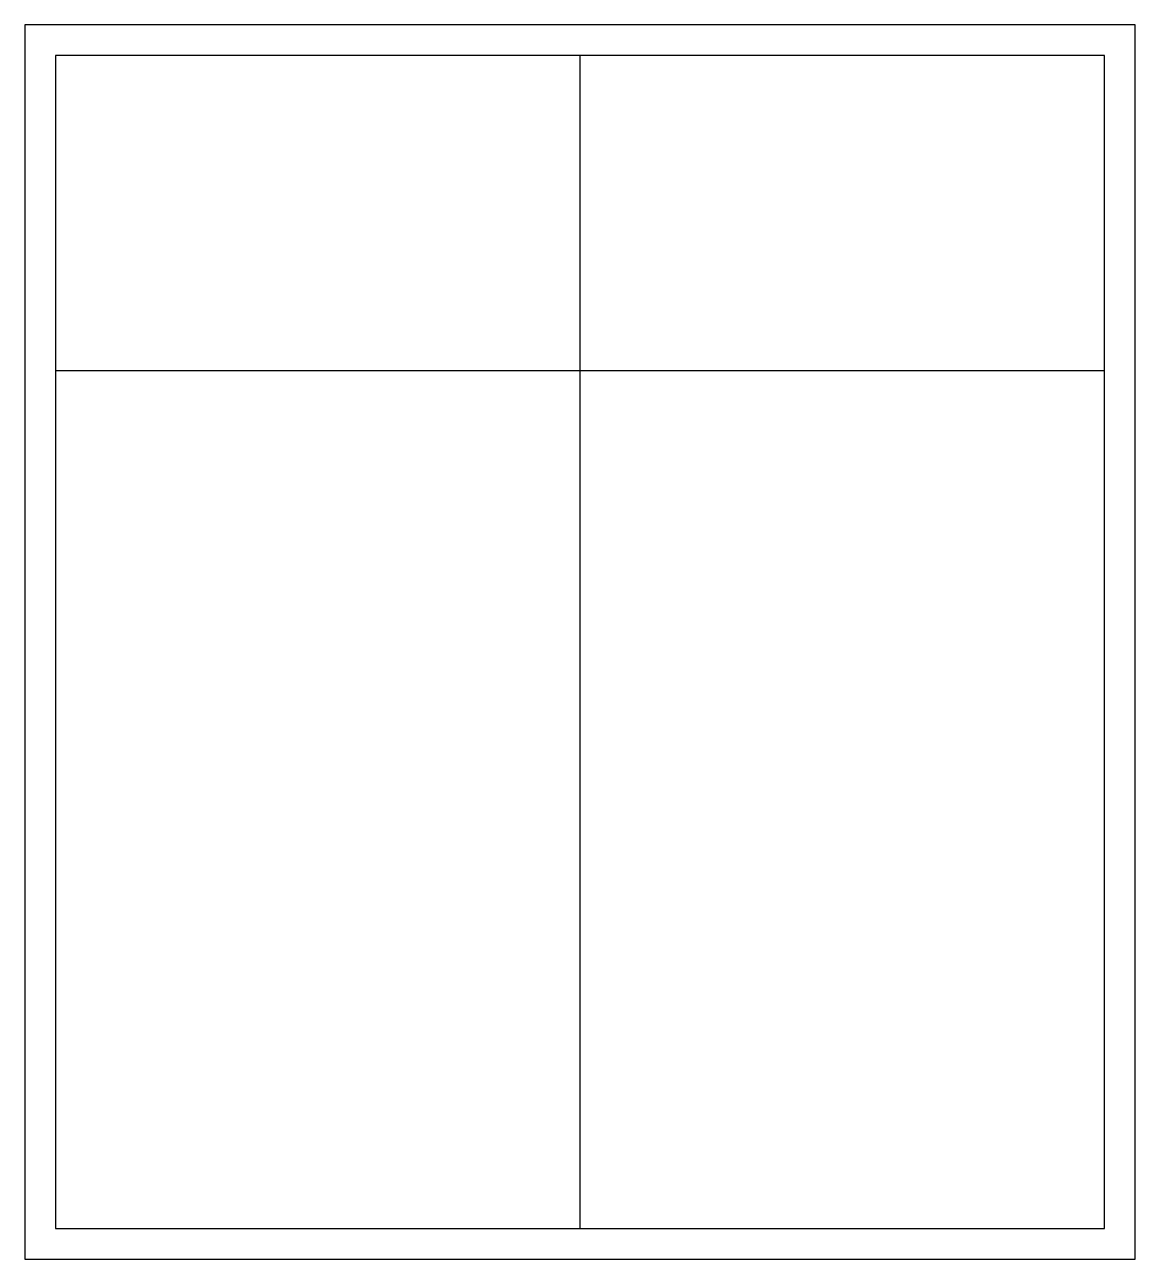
# Model space of a CAD drawing. Header units: metres. Extents: x 0 to 1.8, y 0 to 2.
import ezdxf

# ---------------------------------------------------------------- set-up
doc = ezdxf.new("R2010")
doc.units = ezdxf.units.M

msp = doc.modelspace()

# ---------------------------------------------------------------- linework, layer by layer
for p, q in [((0.9, 0.05), (0.9, 1.95)), ((0.05, 1.44), (1.75, 1.44))]:
    msp.add_line(p, q)
for points in [[(0, 0), (1.8, 0), (1.8, 2), (0, 2)], [(0.05, 0.05), (1.75, 0.05), (1.75, 1.95), (0.05, 1.95)]]:
    msp.add_lwpolyline(points, close=True)

doc.saveas('drawing.dxf')
